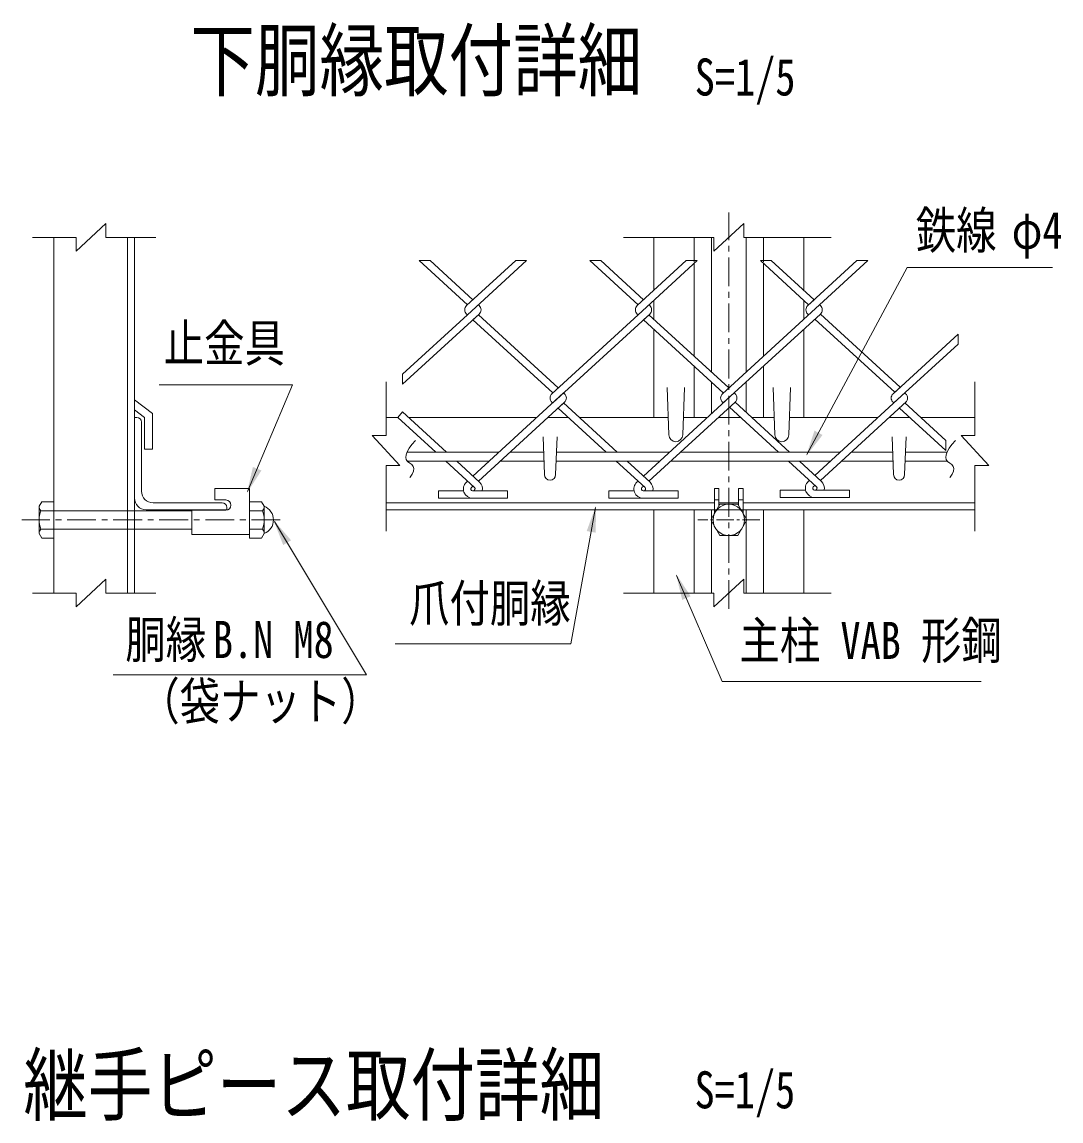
# Model space of a CAD drawing. Units: millimetres, scale not verified, with parts at other scales. Extents: x -4455 to 4455, y -3150 to 3150.
# Drawn here: x 1646 to 2999, y -899 to 532 of the extents above; entities that cross this region are included whole.
import ezdxf
from ezdxf.enums import TextEntityAlignment as Align

# ---------------------------------------------------------------- set-up
doc = ezdxf.new("R2010")
doc.units = ezdxf.units.MM
doc.header["$LTSCALE"] = 30
for name, pattern in [('DASHED', [7.5, 6, -1.5]), ('USER1', [2, 1.25, -0.25, 0.25, -0.25]), ('USER2', [1.125, 0.75, -0.125, 0.125, -0.125])]:
    doc.linetypes.add(name, pattern=pattern)
for name, color, linetype, lineweight in [('0-0_D-STR-TXT', 3, 'Continuous', 13), ('0-1_D-STR2', 2, 'Continuous', 13), ('0-2_D-STR-DIM', 4, 'Continuous', 13), ('0-3_D-BMK', 2, 'USER2', 13), ('0-4_D-STR1', 1, 'Continuous', 18), ('0-5_D-STR3', 3, 'Continuous', 13), ('0-F_7詳細', 3, 'Continuous', 18), ('1-0_5寸法', 3, 'Continuous', 18)]:
    doc.layers.add(name, color=color, linetype=linetype, lineweight=lineweight)
doc.layers.add('0-8_D-TTL-TXT', color=7, linetype='Continuous')
doc.styles.add('ＭＳ ゴシック', font='')
doc.styles.get('ＭＳ ゴシック').set_extended_font_data('MS Gothic')

msp = doc.modelspace()

# ---------------------------------------------------------------- linework, layer by layer
at = {"layer": '0-0_D-STR-TXT'}
for points in [[(2987.79, 212.23), (2798.71, 212.23), (2668.08, -31.45)], [(1824.82, 59.5), (1998.4, 59.5), (1940.12, -79.55)], [(1765.29, -317.98), (2094.9, -317.98), (1975.02, -118.48)], [(2895.01, -326.84), (2558.03, -326.84), (2498.6, -188.61)]]:
    msp.add_lwpolyline(points, dxfattribs=at)
for points in [[(2667, -33.48), (2678.02, -0.24), (2688.58, -5.9)], [(1939.23, -81.67), (1947.04, -47.53), (1958.09, -52.17)], [(1973.84, -116.5), (1996.74, -142.99), (1986.47, -149.16)], [(2497.69, -186.5), (2516.82, -215.82), (2505.82, -220.56)]]:
    msp.add_solid(points, dxfattribs=at)
at = {"layer": '0-1_D-STR2', "color": 3}
for p, q in [((2226.32, 163.46), (2163.53, 221)), ((2177.74, 221), (2163.53, 221)), ((2233.43, 169.97), (2177.74, 221)), ((2289.12, 221), (2225.25, 162.48)), ((2303.33, 221), (2226.32, 150.44)), ((2303.33, 221), (2289.12, 221)), ((2448.35, 163.46), (2385.55, 221)), ((2399.76, 221), (2385.55, 221)), ((2455.46, 169.97), (2399.76, 221)), ((2511.15, 221), (2447.28, 162.48)), ((2525.36, 221), (2448.35, 150.44)), ((2525.36, 221), (2511.15, 221)), ((2670.38, 163.46), (2607.58, 221)), ((2621.79, 221), (2607.58, 221)), ((2677.48, 169.97), (2621.79, 221)), ((2733.18, 221), (2669.31, 162.48)), ((2747.39, 221), (2684.59, 163.46)), ((2747.39, 221), (2733.18, 221)), ((2241.6, 162.48), (2240.53, 163.46)), ((2684.59, 163.46), (2558.3, 47.73)), ((2677.48, 169.97), (2669.31, 162.48)), ((2685.66, 162.48), (2684.59, 163.46)), ((2685.66, 162.48), (2684.59, 163.46)), ((2241.6, 151.42), (2141.98, 60.13)), ((2226.32, 150.44), (2141.98, 73.15)), ((2226.32, 150.44), (2225.25, 151.42)), ((2226.32, 150.44), (2225.25, 151.42)), ((2241.6, 151.42), (2233.43, 143.93)), ((2337.34, 48.71), (2233.43, 143.93)), ((2344.44, 55.22), (2240.53, 150.44)), ((2448.35, 150.44), (2336.27, 47.73)), ((2463.63, 151.42), (2337.34, 35.69)), ((2559.37, 48.71), (2455.46, 143.93)), ((2566.47, 55.22), (2462.56, 150.44)), ((2685.66, 151.42), (2559.37, 35.69)), ((2670.38, 150.44), (2669.31, 151.42)), ((2670.38, 150.44), (2669.31, 151.42)), ((2782.46, 49.69), (2678.56, 144.91)), ((2789.57, 56.2), (2685.66, 151.42)), ((2864.96, 125.29), (2780.32, 47.73)), ((2864.96, 112.27), (2864.96, 125.29)), ((2864.96, 112.27), (2781.39, 35.69)), ((2141.98, 73.15), (2141.98, 60.13)), ((2351.55, 48.71), (2233.43, -59.52)), ((2352.62, 47.73), (2351.55, 48.71)), ((2573.58, 48.71), (2455.46, -59.52)), ((2796.67, 49.69), (2678.56, -58.54)), ((2788.5, 55.22), (2780.32, 47.73)), ((2796.67, 47.73), (2795.6, 48.71)), ((2796.67, 47.73), (2795.6, 48.71)), ((2352.62, 36.67), (2240.53, -66.03)), ((2337.34, 35.69), (2336.27, 36.67)), ((2337.34, 35.69), (2336.27, 36.67)), ((2352.62, 36.67), (2344.44, 29.18)), ((2407.01, -28.15), (2344.44, 29.18)), ((2421.22, -28.15), (2351.55, 35.69)), ((2574.65, 36.67), (2462.56, -66.03)), ((2559.37, 35.69), (2558.3, 36.67)), ((2559.37, 35.69), (2558.3, 36.67)), ((2631.18, -28.15), (2567.54, 30.16)), ((2645.39, -28.15), (2574.65, 36.67)), ((2797.75, 37.65), (2685.66, -65.05)), ((2781.39, 35.69), (2780.32, 36.67)), ((2781.39, 35.69), (2780.32, 36.67)), ((2848.84, -26.11), (2788.5, 29.18)), ((2848.84, -13.09), (2795.6, 35.69)), ((2184.98, -28.15), (2135.87, 16.85)), ((2848.84, -26.11), (2848.84, -13.09)), ((2235.49, -74.43), (2198.08, -40.15)), ((2241.97, -67.35), (2212.29, -40.15)), ((2457.51, -74.43), (2420.11, -40.15)), ((2464, -67.35), (2434.32, -40.15)), ((2680.61, -73.45), (2644.28, -40.15)), ((2687.1, -66.37), (2658.49, -40.15)), ((2448.35, -66.03), (2446.91, -67.35)), ((2671.45, -65.05), (2670.01, -66.37)), ((2188.43, -88.2), (2188.43, -78.6)), ((2221.24, -78.6), (2188.43, -78.6)), ((2233.43, -72.54), (2231.37, -74.43)), ((2232.99, -78.6), (2278.43, -78.6)), ((2233.86, -78.6), (2232.99, -78.6)), ((2233.43, -72.54), (2235.49, -74.43)), ((2278.43, -88.2), (2278.43, -78.6)), ((2443.26, -78.6), (2410.46, -78.6)), ((2410.46, -88.2), (2410.46, -78.6)), ((2455.46, -72.54), (2453.4, -74.43)), ((2455.02, -78.6), (2500.46, -78.6)), ((2455.89, -78.6), (2455.02, -78.6)), ((2500.46, -88.2), (2500.46, -78.6)), ((2633.56, -87.22), (2633.56, -77.62)), ((2666.36, -77.62), (2633.56, -77.62)), ((2678.56, -71.56), (2676.5, -73.45)), ((2678.12, -77.62), (2723.56, -77.62)), ((2678.99, -77.62), (2678.12, -77.62)), ((2723.56, -87.22), (2723.56, -77.62)), ((2233.86, -88.2), (2188.43, -88.2)), ((2232.99, -88.2), (2278.43, -88.2)), ((2455.89, -88.2), (2410.46, -88.2)), ((2455.02, -88.2), (2500.46, -88.2)), ((2678.99, -87.22), (2633.56, -87.22)), ((2678.12, -87.22), (2723.56, -87.22))]:
    msp.add_line(p, q, dxfattribs=at)
at = {"layer": '0-1_D-STR2', "color": 7, "lineweight": 9}
for p, q in [((2574.65, 47.73), (2573.58, 48.71)), ((2226.32, -66.03), (2224.89, -67.35)), ((2240.53, -66.03), (2241.97, -67.35))]:
    msp.add_line(p, q, dxfattribs=at)
at = {"layer": '0-1_D-STR2', "color": 3}
msp.add_lwpolyline([(2199.19, -28.15), (2141.98, 24.28), (2135.87, 16.85)], dxfattribs=at)
for centre, radius, start, end in [((2230.32, 156.95), 7.5, 132.5, 227.5), ((2236.54, 156.95), 7.5, 312.5, 47.5), ((2458.57, 156.95), 7.5, 312.5, 47.5), ((2674.38, 156.95), 7.5, 132.5, 227.5), ((2680.59, 156.95), 7.5, 312.5, 47.5), ((2341.33, 42.2), 7.5, 132.5, 227.5), ((2347.55, 42.2), 7.5, 312.5, 47.5), ((2563.36, 42.2), 7.5, 132.5, 227.5), ((2569.58, 42.2), 7.5, 312.5, 47.5), ((2785.39, 42.2), 7.5, 132.5, 227.5), ((2791.61, 42.2), 7.5, 312.5, 47.5), ((2232.99, -76.2), 12, 132.5, 270), ((2233.86, -76.2), 12, 348.46304, 47.5), ((2455.02, -76.2), 12, 132.5, 270), ((2455.89, -76.2), 12, 348.46304, 47.5), ((2678.12, -75.22), 12, 132.5, 270), ((2678.99, -75.22), 12, 348.46304, 47.5), ((2232.99, -76.2), 2.4, 132.5, 270), ((2233.86, -76.2), 2.4, 270, 47.5), ((2455.02, -76.2), 2.4, 132.5, 270), ((2455.89, -76.2), 2.4, 270, 47.5), ((2678.12, -75.22), 2.4, 132.5, 270), ((2678.99, -75.22), 2.4, 270, 47.5)]:
    msp.add_arc(centre, radius, start, end, dxfattribs=at)
at = {"layer": '0-2_D-STR-DIM'}
for p, q in [((1755.58, 269.28), (1716.81, 233.28)), ((1755.58, 251.28), (1755.58, 269.28)), ((2585.86, 251.28), (2585.86, 269.28)), ((1716.81, 251.28), (1660.24, 251.28)), ((1716.81, 251.28), (1716.81, 233.28)), ((1755.58, 251.28), (1820.85, 251.28)), ((2547.08, 251.28), (2429.28, 251.28)), ((2547.08, 251.28), (2547.08, 233.28)), ((2585.86, 251.28), (2699.8, 251.28)), ((2120.4, -6.82), (2120.4, 63.38)), ((2886.8, -6.82), (2886.8, 63.38)), ((2138.4, -45.59), (2102.4, -6.82)), ((2120.4, -6.82), (2102.4, -6.82)), ((2886.8, -6.82), (2868.8, -6.82)), ((2120.4, -45.59), (2138.4, -45.59)), ((2120.4, -45.59), (2120.4, -131.17)), ((2886.8, -45.59), (2886.8, -131.17)), ((1755.58, -193.77), (1716.81, -229.77)), ((1755.58, -211.77), (1755.58, -193.77)), ((2585.86, -193.77), (2547.08, -229.77)), ((2585.86, -211.77), (2585.86, -193.77)), ((1716.81, -211.77), (1660.24, -211.77)), ((1716.81, -211.77), (1716.81, -229.77)), ((1755.58, -211.77), (1820.85, -211.77)), ((2547.08, -211.77), (2429.28, -211.77)), ((2547.08, -211.77), (2547.08, -229.77)), ((2585.86, -211.77), (2699.8, -211.77))]:
    msp.add_line(p, q, dxfattribs=at)
msp.add_lwpolyline([(2886.8, -45.59), (2904.8, -45.59), (2868.8, -6.82)], dxfattribs=at)
at = {"layer": '0-3_D-BMK', "linetype": 'USER1'}
for p, q in [((2566.47, -232.29), (2566.47, 283.55)), ((1982.69, -116.5), (1646.44, -116.5))]:
    msp.add_line(p, q, dxfattribs=at)
at = {"layer": '0-3_D-BMK'}
msp.add_line((2606.77, -116.5), (2526.12, -116.5), dxfattribs=at)
at = {"layer": '0-4_D-STR1'}
for p, q in [((1688, -211.77), (1688, 251.28)), ((1784, -211.77), (1784, 251.28)), ((1793, -211.77), (1793, 251.28)), ((2468.97, 182.35), (2468.97, 251.28)), ((2521.47, 219.46), (2521.47, 251.28)), ((2543.97, 75.84), (2543.97, 251.28)), ((2588.97, 75.84), (2588.97, 251.28)), ((2611.47, 219.46), (2611.47, 251.28)), ((2663.97, 182.35), (2663.97, 251.28)), ((2521.47, 96.46), (2521.47, 217.44)), ((2611.47, 96.46), (2611.47, 217.44)), ((2468.97, 144.57), (2468.97, 169.33)), ((2663.97, 144.57), (2663.97, 169.33)), ((2468.97, 16.85), (2468.97, 131.54)), ((2663.97, 16.85), (2663.97, 131.54)), ((2521.47, 16.85), (2521.47, 83.44)), ((2611.47, 16.85), (2611.47, 83.44)), ((2543.97, 21.58), (2543.97, 62.82)), ((2588.97, 23.55), (2588.97, 62.82)), ((2486.22, 55.85), (2488.47, -5.65)), ((2508.72, 55.85), (2506.47, -5.65)), ((2624.22, 55.85), (2626.47, -5.65)), ((2646.72, 55.85), (2644.47, -5.65)), ((1793, 39.91), (1816.37, 21.86)), ((1793, 26.64), (1805.87, 16.7)), ((1793, 16.85), (1793, -88.15)), ((1793, 16.85), (1796, 16.85)), ((1805.87, -24.3), (1805.87, 16.7)), ((1816.37, -24.3), (1816.37, 21.86)), ((2120.4, 16.85), (2135.87, 16.85)), ((2150.08, 16.85), (2316.77, 16.85)), ((2330.98, 16.85), (2357.9, 16.85)), ((2372.11, 16.85), (2487.65, 16.85)), ((2507.29, 16.85), (2538.8, 16.85)), ((2553.01, 16.85), (2582.07, 16.85)), ((2596.28, 16.85), (2625.65, 16.85)), ((2645.29, 16.85), (2760.83, 16.85)), ((2775.04, 16.85), (2801.96, 16.85)), ((2816.17, 16.85), (2886.8, 16.85)), ((1802, 10.85), (1802, -79.15)), ((2324.89, -8.32), (2326.69, -57.52)), ((2342.89, -8.32), (2341.09, -57.52)), ((2779.19, -8.32), (2780.99, -57.52)), ((2797.19, -8.32), (2795.39, -57.52)), ((1816.37, -24.3), (1805.87, -24.3)), ((1817, -94.15), (1907, -94.15)), ((2120.4, -94.15), (2547.72, -94.15)), ((2553.72, -94.15), (2579.22, -94.15)), ((2585.22, -94.15), (2886.8, -94.15)), ((1808, -103.15), (1913, -103.15)), ((1913, -103.15), (1913, -100.15)), ((2120.4, -103.15), (2547.72, -103.15)), ((2701.47, -103.15), (2431.47, -103.15)), ((2468.97, -211.77), (2468.97, -103.15)), ((2521.47, -211.77), (2521.47, -103.15)), ((2543.97, -211.77), (2543.97, -103.15)), ((2585.22, -103.15), (2886.8, -103.15)), ((2588.97, -211.77), (2588.97, -103.15)), ((2611.47, -211.77), (2611.47, -103.15)), ((2663.97, -211.77), (2663.97, -103.15))]:
    msp.add_line(p, q, dxfattribs=at)
for centre, radius, start, end in [((1796, 10.85), 6, 0, 90), ((2497.47, -5.65), 9, 180, 0), ((2635.47, -5.65), 9, 180, 0), ((2333.89, -57.52), 7.2, 180, 0), ((2788.19, -57.52), 7.2, 180, 0), ((1817, -79.15), 15, 180, 270), ((1808, -88.15), 15, 180, 270), ((1907, -100.15), 6, 0, 90)]:
    msp.add_arc(centre, radius, start, end, dxfattribs=at)
at = {"layer": '0-5_D-STR3'}
for p, q in [((1897.43, -90.47), (1897.43, -75.47)), ((1897.43, -75.47), (1942.43, -75.47)), ((1942.43, -135.47), (1942.43, -75.47)), ((2547.72, -108.24), (2547.72, -75.47)), ((2553.72, -75.47), (2547.72, -75.47)), ((2553.72, -97.85), (2553.72, -75.47)), ((2585.22, -108.24), (2585.22, -75.47)), ((1668.8, -98.74), (1672.13, -92.98)), ((1668.8, -98.74), (1668.8, -134.26)), ((1672.13, -92.98), (1688, -92.98)), ((1688, -92.98), (1688, -140.02)), ((1897.43, -90.47), (1911.68, -90.47)), ((1942.43, -92.98), (1942.43, -140.02)), ((1958.31, -92.98), (1942.43, -92.98)), ((1961.63, -98.74), (1958.31, -92.98)), ((1961.63, -98.74), (1961.63, -134.26)), ((2553.72, -90.47), (2547.72, -90.47)), ((2579.22, -90.47), (2585.22, -90.47)), ((1670.86, -104.5), (1688, -104.5)), ((1793, -104.5), (1867.43, -104.5)), ((1867.43, -103.97), (1911.68, -103.97)), ((1867.43, -135.47), (1867.43, -103.97)), ((1959.57, -104.5), (1942.43, -104.5)), ((2550.19, -103.97), (2547.72, -103.97)), ((2550.66, -103.15), (2582.28, -103.15)), ((2582.75, -103.97), (2585.22, -103.97)), ((1670.86, -128.5), (1688, -128.5)), ((1793, -128.5), (1867.43, -128.5)), ((1959.57, -128.5), (1942.43, -128.5)), ((1668.8, -134.26), (1672.13, -140.02)), ((1672.13, -140.02), (1688, -140.02)), ((1867.43, -135.47), (1942.43, -135.47)), ((1958.31, -140.02), (1942.43, -140.02)), ((1961.63, -134.26), (1958.31, -140.02))]:
    msp.add_line(p, q, dxfattribs=at)
at = {"layer": '0-5_D-STR3', "color": 1, "linetype": 'DASHED'}
for p, q in [((1688, -104.5), (1793, -104.5)), ((1688, -128.5), (1793, -128.5))]:
    msp.add_line(p, q, dxfattribs=at)
at = {"layer": '0-5_D-STR3'}
msp.add_lwpolyline([(2579.22, -97.85), (2579.22, -75.47), (2585.22, -75.47)], dxfattribs=at)
msp.add_lwpolyline([(2542.95, -116.5), (2554.71, -136.87), (2578.23, -136.87), (2589.99, -116.5), (2578.23, -96.14), (2554.71, -96.14)], close=True, dxfattribs=at)
msp.add_circle((2566.47, -116.5), 20.4, dxfattribs=at)
for centre, radius, start, end in [((1677.89, -98.74), 9.09, 180, 219.3382), ((1911.68, -97.22), 6.75, 270, 90), ((1952.55, -98.74), 9.09, 320.6618, 0), ((1954.81, -116.5), 19.02, 291.00774, 68.99226), ((1704.8, -116.5), 36, 160.52878, 199.47122), ((1925.63, -116.5), 36, 340.52878, 19.47122), ((1677.89, -134.26), 9.09, 140.6618, 180), ((1952.55, -134.26), 9.09, 0, 39.3382)]:
    msp.add_arc(centre, radius, start, end, dxfattribs=at)
at = {"layer": '0-F_7詳細', "color": 4}
msp.add_line((2585.86, 269.28), (2547.08, 233.28), dxfattribs=at)
at = {"layer": '0-F_7詳細'}
for p, q in [((2463.63, 162.48), (2462.56, 163.46)), ((2448.35, 150.44), (2447.28, 151.42)), ((2448.35, 150.44), (2447.28, 151.42)), ((2463.63, 151.42), (2455.46, 143.93))]:
    msp.add_line(p, q, dxfattribs=at)
at = {"layer": '0-F_7詳細', "color": 7, "lineweight": 9}
for p, q in [((2147.72, -28.15), (2267.67, -28.15)), ((2281.88, -28.15), (2325.62, -28.15)), ((2342.17, -28.15), (2489.69, -28.15)), ((2503.9, -28.15), (2711.72, -28.15)), ((2725.93, -28.15), (2779.92, -28.15)), ((2796.47, -28.15), (2850.55, -28.15)), ((2148.25, -40.15), (2254.57, -40.15)), ((2268.78, -40.15), (2326.06, -40.15)), ((2341.73, -40.15), (2476.6, -40.15)), ((2490.81, -40.15), (2698.63, -40.15)), ((2712.84, -40.15), (2780.36, -40.15)), ((2796.03, -40.15), (2851.09, -40.15))]:
    msp.add_line(p, q, dxfattribs=at)
at = {"layer": '0-F_7詳細', "color": 4}
for points in [[(2151.45, -61.42), (2151.76, -61.04), (2154.43, -56.84), (2155.99, -53.08), (2156.46, -49.76), (2155.84, -46.89), (2154.12, -44.46), (2151.3, -42.47), (2148.47, -40.46), (2146.72, -37.98), (2146.04, -35.02), (2146.43, -31.59), (2147.89, -27.68), (2150.43, -23.3), (2154.05, -18.44), (2158.74, -13.11)], [(2854.29, -61.42), (2854.6, -61.04), (2857.26, -56.84), (2858.83, -53.08), (2859.3, -49.76), (2858.67, -46.89), (2856.95, -44.46), (2854.13, -42.47), (2851.31, -40.46), (2849.55, -37.98), (2848.87, -35.02), (2849.26, -31.59), (2850.73, -27.68), (2853.27, -23.3), (2856.88, -18.44), (2861.57, -13.11)]]:
    msp.add_lwpolyline(points, dxfattribs=at)
at = {"layer": '0-F_7詳細'}
msp.add_arc((2452.35, 156.95), 7.5, 132.5, 227.5, dxfattribs=at)
at = {"layer": '1-0_5寸法'}
msp.add_lwpolyline([(2132.16, -277.91), (2360.91, -277.91), (2393.18, -100.35)], dxfattribs=at)
msp.add_solid([(2393.59, -98.09), (2393.32, -133.1), (2381.53, -130.96)], dxfattribs=at)

# ---------------------------------------------------------------- texts
at = {"layer": '0-0_D-STR-TXT', "style": 'ＭＳ ゴシック', "width": 0.8}
for s, p in [('鉄線', (2809.92, 221.97)), ('φ4', (2934.84, 221.97)), ('止金具', (1831.04, 74.97)), ('胴縁', (1780.98, -310.6)), ('主柱 VAB 形鋼', (2580.46, -311.82)), ('B.N M8', (1894.97, -310.6)), ('（袋ナット）', (1799.17, -390.85))]:
    msp.add_text(s, height=48.17, dxfattribs=at).set_placement(p, align=Align.BOTTOM_LEFT)
at = {"layer": '0-8_D-TTL-TXT', "style": 'ＭＳ ゴシック', "width": 0.8}
for s, p in [('下胴縁取付詳細', (1865.73, 420.03)), ('継手ピース取付詳細', (1648.18, -913.2))]:
    msp.add_text(s, height=76.98, dxfattribs=at).set_placement(p, align=Align.BOTTOM_LEFT)
at = {"layer": '0-8_D-TTL-TXT', "color": 3, "style": 'ＭＳ ゴシック', "width": 0.8}
for p in [(2522.18, 421.38), (2521.93, -896.65)]:
    msp.add_text('S=1/5', height=48.17, dxfattribs=at).set_placement(p, align=Align.BOTTOM_LEFT)
at = {"layer": '1-0_5寸法', "style": 'ＭＳ ゴシック', "width": 0.8}
msp.add_text('爪付胴縁', height=48.17, dxfattribs=at).set_placement((2150.38, -263.41), align=Align.BOTTOM_LEFT)

doc.saveas('drawing.dxf')
